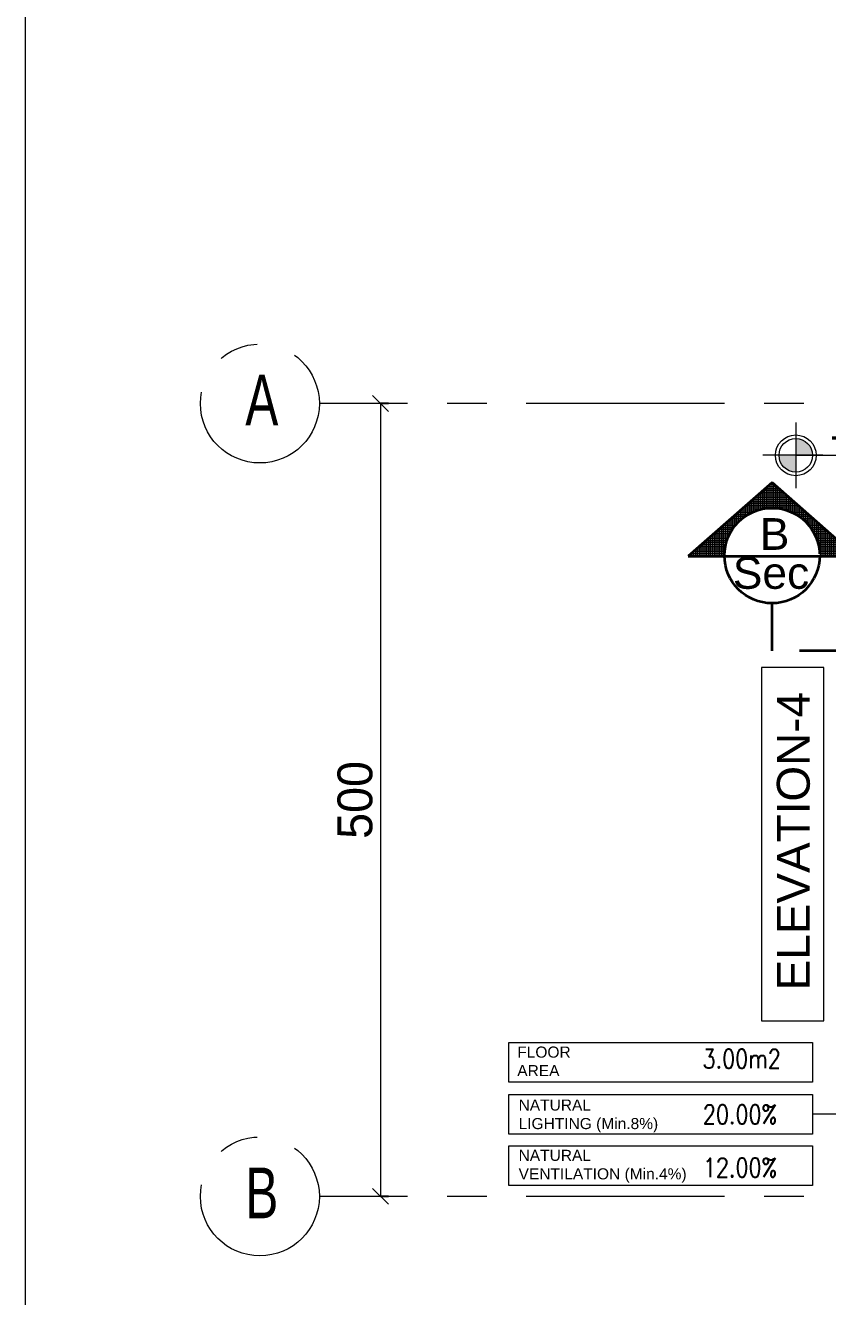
# Model space of a CAD drawing. Header units: inches. Extents: x -114 to 635, y -137 to 57.
# Drawn here: x 482.71 to 487.77, y -84.88 to -76.87 of the extents above; entities that cross this region are included whole.
import ezdxf
from ezdxf.enums import TextEntityAlignment as Align

# ---------------------------------------------------------------- set-up
doc = ezdxf.new("R2010")
doc.units = ezdxf.units.IN
doc.header["$MEASUREMENT"] = 0
doc.header["$PDMODE"] = 98
for name, pattern in [('CENTER', [2, 1.25, -0.25, 0.25, -0.25]), ('CENTERX2', [4, 2.5, -0.5, 0.5, -0.5]), ('VILLA AXIS$0$CENTER', [2, 1.25, -0.25, 0.25, -0.25])]:
    doc.linetypes.add(name, pattern=pattern)
doc.layers.get('0').update_dxf_attribs({"lineweight": 5})
doc.layers.get('Defpoints').update_dxf_attribs({"lineweight": 5})
for name, color, linetype, lineweight in [('A-ELEVATION TAG', 230, 'Continuous', 5), ('A-HATCH', 8, 'Continuous', 5), ('A-SECTION LINE', 230, 'Continuous', 35), ('A-SECTION TAG', 230, 'Continuous', 5), ('AXIS DIMENSION', 8, 'Continuous', 5), ('BORDER A2', 7, 'Continuous', 50), ('LEVEL SYMBOL', 8, 'Continuous', 5), ('ROOM INFORMATION', 7, 'Continuous', 5), ('TEXT ROOM INFORMATION', 1, 'Continuous', 5)]:
    doc.layers.add(name, color=color, linetype=linetype, lineweight=lineweight)
doc.layers.add('AXIES', color=7, linetype='CENTER', lineweight=0, true_color=0x949596)
doc.styles.add('002-F.FLOOR PLAN$0$xref plans$0$ATTRIBUTE', font='BKANT.TTF')
doc.styles.add('Arial', font='arial.ttf')
doc.styles.add('ARIAL-GRID', font='arial.ttf', dxfattribs={"width": 0.7, "height": 320})
doc.styles.add('MAIN', font='')
doc.styles.add('ROMANS-TITLE', font='ROMANS.shx', dxfattribs={"width": 0.8})
doc.styles.get("Standard").update_dxf_attribs({"font": 'arial.ttf'})
doc.styles.get('MAIN').set_extended_font_data('Shonar Bangla')
doc.dimstyles.new('MFS-AXIS', dxfattribs={"dimtxt": 0.22, "dimasz": 0.1, "dimexe": 0, "dimexo": 0.15, "dimgap": 0.05, "dimtad": 1, "dimdec": 0, "dimlfac": 100, "dimzin": 0, "dimdsep": 46, "dimtxsty": 'MAIN', "dimblk": 'OBLIQUE', "dimcen": 0.09, "dimclrd": 1, "dimclre": 1, "dimclrt": 2, "dimadec": 0, "dimazin": 0, "dimtfac": 1, "dimtdec": 0, "dimtix": 1, "dimtofl": 0, "dimtmove": 2, "dimatfit": 3, "dimldrblk": 'OBLIQUE', "dimfxl": 0.05, "dimfxlon": 1, "dimtolj": 1, "dimtzin": 0, "dimlwd": -1, "dimarcsym": 1})

# ---------------------------------------------------------------- blocks, each defined once
blk = doc.blocks.new('002-F.FLOOR PLAN$0$xref plans$0$LVL-PL')
h = blk.add_hatch(color=256)
h.paths.add_polyline_path([(0, 0.1233), (0, 0), (0.1233, 0, 0.414214)])
h.paths.add_polyline_path([(0, 0), (-0.1233, 0, 0.414214), (0, -0.1233)])
for p, q in [((0, 0.2424), (0, -0.2424)), ((0.2, 0), (-0.2424, 0)), ((0, 0), (0.8648, 0))]:
    blk.add_line(p, q)
for radius in [0.15, 0.1233]:
    blk.add_circle((0, 0), radius)
at = {"style": '002-F.FLOOR PLAN$0$xref plans$0$ATTRIBUTE', "width": 0.75, "flags": 12}
for tag, p in [('LEVEL', (0.517, 0.1508)), ('POSITION', (0.517, -0.1541))]:
    blk.add_attdef(tag, text='', height=0.2, dxfattribs=at).set_placement(p, align=Align.MIDDLE)
blk = doc.blocks.new('Room Info')
at = {"layer": 'TEXT ROOM INFORMATION', "ltscale": 5}
for tag, p in [('FLR_AREA', (17, 833.5)), ('NAT_LIGHT', (19, 482.5)), ('NAT_VENT', (19, 147.5))]:
    blk.add_attdef(tag, p, '', height=180, dxfattribs=at)
blk = doc.blocks.new('WSA-GRID')
at = {"layer": 'AXIES', "style": 'ARIAL-GRID', "width": 0.7}
blk.add_attdef('GRID', text='', height=320, dxfattribs=at).set_placement((0, 521.8), align=Align.MIDDLE_CENTER)
blk = doc.blocks.new('_Oblique')
at = {"color": 0, "lineweight": -2}
blk.add_line((-0.5, -0.5), (0.5, 0.5), dxfattribs=at)
blk = doc.blocks.new('*D1262')
at = {"layer": 'AXIS DIMENSION', "color": 1, "linetype": 'Continuous', "lineweight": -2, "transparency": 16777216}
for p, q in [((484.9981, -79.2528), (484.9481, -79.2528)), ((484.9981, -84.2524), (484.9481, -84.2524))]:
    blk.add_line(p, q, dxfattribs=at)
at = {"layer": 'AXIS DIMENSION', "color": 1, "linetype": 'Continuous', "transparency": 16777216}
blk.add_line((484.9481, -79.2528), (484.9481, -84.2524), dxfattribs=at)
at = {"layer": 'Defpoints', "color": 0, "transparency": 16777216}
for p in [(485.2488, -79.2528, 0), (484.9481, -84.2524), (485.2488, -84.2524, 0)]:
    blk.add_point(p, dxfattribs=at)
at = {"layer": 'AXIS DIMENSION', "color": 1, "transparency": 16777216, "xscale": 0.1, "yscale": 0.1, "zscale": 0.1}
for p, rotation in [((484.9481, -79.2528), 90), ((484.9481, -84.2524), 270)]:
    blk.add_blockref('_Oblique', p, dxfattribs=dict(at, rotation=rotation))
at = {"layer": 'AXIS DIMENSION', "color": 2, "transparency": 16777216, "insert": (484.7881, -81.7526), "char_height": 0.22, "attachment_point": 5, "rotation": 90, "style": 'MAIN'}
blk.add_mtext('\\A1;500', dxfattribs=at)

msp = doc.modelspace()

# ---------------------------------------------------------------- hatches: boundary and pattern name
at = {"layer": 'A-HATCH'}
h = msp.add_hatch(dxfattribs=at)
h.set_pattern_fill('ANSI37', color=256, scale=0.093873, angle=2025, style=0)
h.set_pattern_definition([(270, (2648.208734, -2810.46224), (0.011734187243, -1e-16), []), (360, (2648.208734, -2810.46224), (1e-16, 0.011734187243), [])])
h.paths.add_polyline_path([(487.4172, -79.7516), (486.8883, -80.215), (487.1168, -80.215, -0.002362), (487.1168, -80.2121, -1), (487.7176, -80.2121, -0.002362), (487.7176, -80.215), (487.9461, -80.215)])

# ---------------------------------------------------------------- linework, layer by layer
at = {"layer": 'A-ELEVATION TAG'}
msp.add_lwpolyline([(487.3507, -80.9169), (487.3507, -83.1456), (487.7438, -83.1456), (487.7438, -80.9169)], close=True, dxfattribs=at)
at = {"layer": 'A-SECTION LINE', "linetype": 'VILLA AXIS$0$CENTER', "ltscale": 1.5, "elevation": 0}
msp.add_lwpolyline([(487.4172, -79.7516), (486.8883, -80.215), (487.9461, -80.215)], close=True, dxfattribs=at)
at = {"layer": 'A-SECTION LINE', "linetype": 'VILLA AXIS$0$CENTER', "elevation": -0.0024}
msp.add_lwpolyline([(493.3407, -80.5125), (493.3407, -80.8125), (487.4172, -80.8125), (487.4172, -80.5125)], dxfattribs=at)
at = {"layer": 'A-SECTION LINE', "linetype": 'VILLA AXIS$0$CENTER', "ltscale": 1.5}
msp.add_circle((487.4172, -80.2121, -0.0024), 0.3004, dxfattribs=at)
at = {"layer": 'AXIES', "linetype": 'CENTERX2', "ltscale": 0.5}
for p, q in [((493.1175, -79.2528, 0), (484.5623, -79.2528, 0)), ((493.1175, -84.2524, 0), (484.5623, -84.2524, 0))]:
    msp.add_line(p, q, dxfattribs=at)
for centre in [(484.1873, -79.2528, 0), (484.1873, -84.2524, 0)]:
    msp.add_circle(centre, 0.375, dxfattribs=at)
at = {"layer": 'BORDER A2', "lineweight": 5}
msp.add_lwpolyline([(482.7089, -73.2145), (528.3089, -73.2145), (528.3089, -113.4145), (482.7089, -113.4145)], close=True, dxfattribs=at)
at = {"layer": 'ROOM INFORMATION', "ltscale": 5}
msp.add_line((489.6824, -83.7341), (487.6712, -83.7341), dxfattribs=at)
for points in [[(485.7578, -83.2826), (487.6712, -83.2826), (487.6712, -83.5326), (485.7578, -83.5326)], [(485.7578, -83.6091), (487.6712, -83.6091), (487.6712, -83.8591), (485.7578, -83.8591)], [(485.7578, -83.9331), (487.6712, -83.9331), (487.6712, -84.1831), (485.7578, -84.1831)]]:
    msp.add_lwpolyline(points, close=True, dxfattribs=at)

# ---------------------------------------------------------------- block references
at = {"layer": 'AXIES', "color": 251, "linetype": 'CENTERX2', "xscale": 0.001, "yscale": 0.001, "zscale": 0.001}
for p, values in [((484.1996, -79.7528, 0), {'GRID': 'A'}), ((484.1996, -84.7524, 0), {'GRID': 'B'})]:
    msp.add_blockref('WSA-GRID', p, dxfattribs=at).add_auto_attribs(values)
at = {"layer": 'LEVEL SYMBOL', "linetype": 'Continuous', "lineweight": 0}
ref = msp.add_blockref('002-F.FLOOR PLAN$0$xref plans$0$LVL-PL', (487.5666, -79.5794), dxfattribs=dict(at, xscale=0.8572500000000078, yscale=0.8572500000000078, zscale=0.8572500000000078))
ref.add_attrib('LEVEL', '+30', dxfattribs={"layer": '0', "lineweight": 5, "height": 0.19687, "rotation": 360, "style": '002-F.FLOOR PLAN$0$xref plans$0$ATTRIBUTE', "width": 0.75}).set_placement((487.9534, -79.4666), align=Align.MIDDLE)
at = {"layer": 'TEXT ROOM INFORMATION'}
ref = msp.add_blockref('Room Info', (486.9618, -84.1581), dxfattribs=dict(at, xscale=0.001, yscale=0.001, zscale=0.001))
ref.add_attrib('FLR_AREA', '3.00m2', dxfattribs={"ltscale": 5, "height": 0.12, "style": 'ROMANS-TITLE', "width": 0.8}).set_placement((486.9788, -83.3246), align=Align.TOP_LEFT)
ref.add_attrib('NAT_LIGHT', '20.00%', dxfattribs={"ltscale": 5, "height": 0.12, "style": 'ROMANS-TITLE', "width": 0.8}).set_placement((486.9808, -83.6756), align=Align.TOP_LEFT)
ref.add_attrib('NAT_VENT', '12.00%', dxfattribs={"ltscale": 5, "height": 0.12, "style": 'ROMANS-TITLE', "width": 0.8}).set_placement((486.9808, -84.0106), align=Align.TOP_LEFT)

# ---------------------------------------------------------------- texts
at = {"layer": 'A-ELEVATION TAG', "style": 'Arial'}
msp.add_text('ELEVATION-4', height=0.207118, rotation=90, dxfattribs=at).set_placement((487.6546, -82.0123), align=Align.CENTER)
at = {"layer": 'A-SECTION TAG', "style": 'Arial'}
for s, p in [('B', (487.3399, -80.1756, -0.0024)), ('Sec', (487.1698, -80.4212, -0.0027))]:
    msp.add_text(s, height=0.2, dxfattribs=at).set_placement(p)
at = {"layer": 'ROOM INFORMATION', "ltscale": 5, "char_height": 0.07, "attachment_point": 1}
for s, insert in [('{\\C7;FLOOR\\PAREA}', (485.8103, -83.3076)), ('{\\C7;NATURAL\\PLIGHTING (Min.8%)}', (485.8188, -83.6416)), ('{\\C7;NATURAL\\PVENTILATION (Min.4%)}', (485.8188, -83.9586))]:
    msp.add_mtext_dynamic_manual_height_columns(s, width=1.51509, gutter_width=0.9, heights=[0], dxfattribs=dict(at, insert=insert))

# ---------------------------------------------------------------- dimensions: what is measured, and where the dimension line sits
at = {"layer": 'AXIS DIMENSION'}
dim = msp.add_linear_dim(base=(484.9481, -84.2524), p1=(485.2488, -79.2528, 0), p2=(485.2488, -84.2524, 0), angle=90, dimstyle='MFS-AXIS', dxfattribs=at)
dim.commit()
dim.dimension.update_dxf_attribs({"geometry": '*D1262', "text_midpoint": (484.7881, -81.7526)})

doc.saveas('drawing.dxf')
